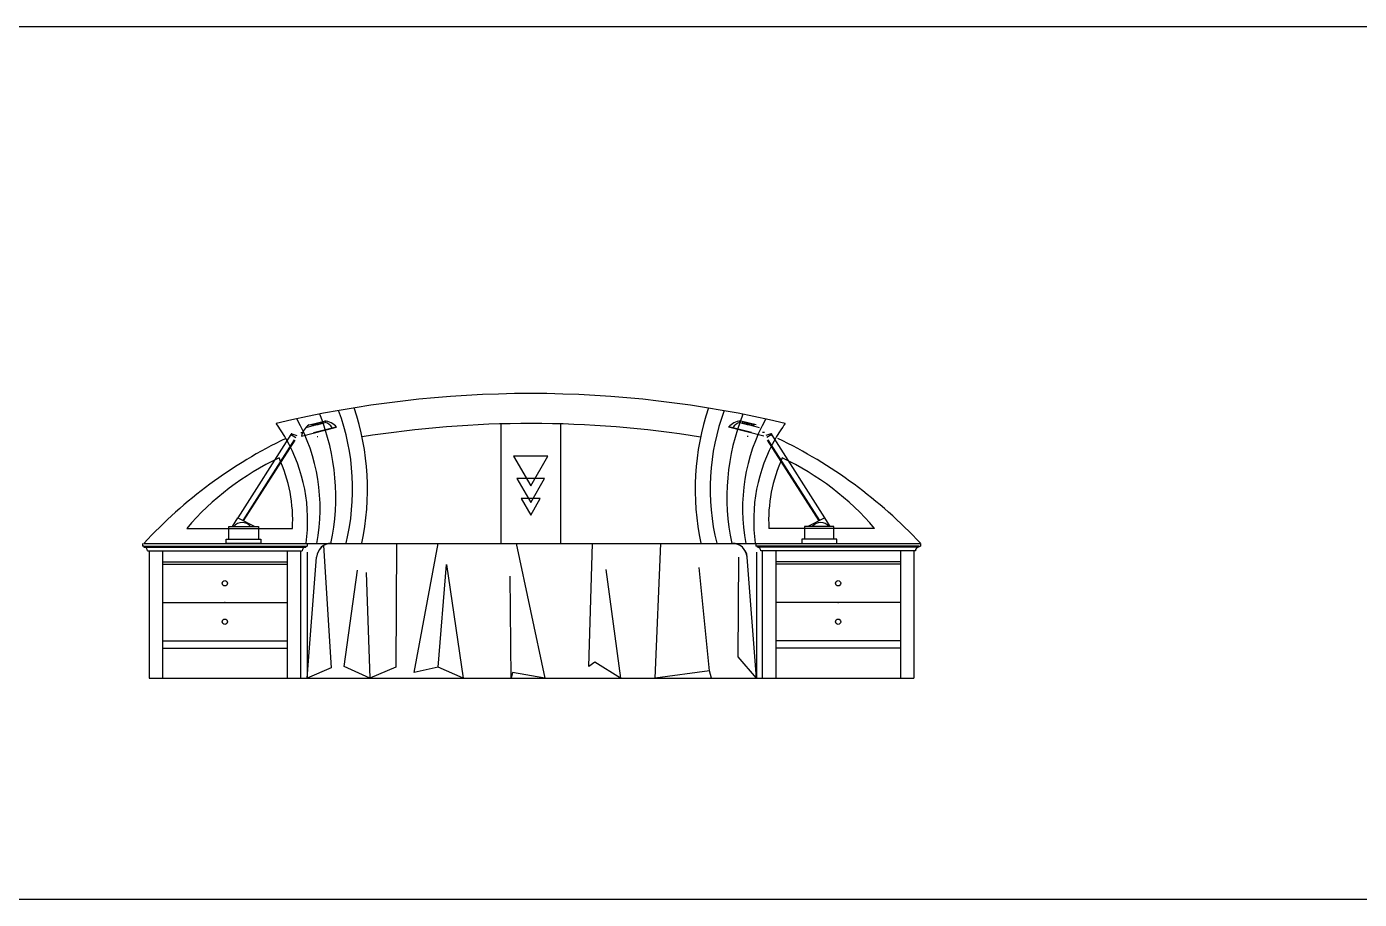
# Model space of a CAD drawing. Header units: millimetres. Extents: x 6388 to 59789, y -18725 to 8137.
# Drawn here: x 46441 to 50890, y -8641 to -5728 of the extents above; entities that cross this region are included whole.
import ezdxf

# ---------------------------------------------------------------- set-up
doc = ezdxf.new("R2010")
doc.units = ezdxf.units.MM
doc.layers.add('www.cad-blocks.net', color=7, linetype='Continuous')

# ---------------------------------------------------------------- blocks, each defined once
blk = doc.blocks.new('A$C42AB21DA')
for p, q in [((556.3, 845.1), (607.6, 858.3)), ((564, 847.1), (565.2, 842.3)), ((565.9, 847.6), (567.2, 842.8)), ((569.8, 848.6), (571, 843.8)), ((571.7, 849.1), (573, 844.3)), ((575.6, 850.1), (576.9, 845.2)), ((576.9, 845.2), (578.8, 845.7)), ((577.6, 850.6), (578.8, 845.7)), ((581.4, 851.6), (582.7, 846.7)), ((582.7, 846.7), (584.6, 847.2)), ((583.4, 852.1), (584.6, 847.2)), ((587.2, 853.1), (588.5, 848.2)), ((588.5, 848.2), (590.4, 848.7)), ((589.2, 853.6), (590.4, 848.7)), ((593.1, 854.6), (594.3, 849.7)), ((594.3, 849.7), (596.2, 850.2)), ((595, 855), (596.2, 850.2)), ((598.9, 856), (600.1, 851.2)), ((600.1, 851.2), (602, 851.7)), ((600.8, 856.5), (602, 851.7)), ((611.2, 855.3), (610.3, 853.3)), ((611.4, 858), (611.2, 855.3)), ((1196.1, 850), (1196.1, 450)), ((1396.1, 850), (1396.1, 450)), ((1993.4, 858), (1993.6, 855.3)), ((1993.6, 855.3), (1994.5, 853.3)), ((2048.5, 845.1), (1997.2, 858.3)), ((2004, 856.5), (2002.7, 851.7)), ((2004.7, 851.2), (2002.7, 851.7)), ((2005.9, 856), (2004.7, 851.2)), ((2009.8, 855), (2008.6, 850.2)), ((2010.5, 849.7), (2008.6, 850.2)), ((2011.7, 854.6), (2010.5, 849.7)), ((2015.6, 853.6), (2014.4, 848.7)), ((2016.3, 848.2), (2014.4, 848.7)), ((2017.5, 853.1), (2016.3, 848.2)), ((2021.4, 852.1), (2020.2, 847.2)), ((2022.1, 846.7), (2020.2, 847.2)), ((2023.4, 851.6), (2022.1, 846.7)), ((2027.2, 850.6), (2026, 845.7)), ((2027.9, 845.2), (2026, 845.7)), ((2029.2, 850.1), (2027.9, 845.2)), ((2033, 849.1), (2031.8, 844.3)), ((2035, 848.6), (2033.7, 843.8)), ((2038.9, 847.6), (2037.6, 842.8)), ((2040.8, 847.1), (2039.6, 842.3)), ((318.9, 535.5), (496, 813)), ((492.8, 807.9), (497.7, 811.7)), ((497.7, 811.7), (512.2, 802.8)), ((498.5, 815.5), (515.5, 809.7)), ((528.3, 820), (534.4, 820)), ((530.7, 807.6), (648.1, 837.7)), ((565.2, 842.3), (567.2, 842.8)), ((571, 843.8), (573, 844.3)), ((571, 820), (646.7, 839.4)), ((582.8, 806.1), (585.6, 806.1)), ((2074.1, 807.6), (1956.7, 837.7)), ((2033.8, 820), (1958.1, 839.4)), ((2022, 806.1), (2019.2, 806.1)), ((2033.7, 843.8), (2031.8, 844.3)), ((2039.6, 842.3), (2037.6, 842.8)), ((2076.5, 820), (2070.3, 820)), ((2098.1, 815.5), (2081.1, 809.7)), ((2099, 811.7), (2084.4, 802.8)), ((2103.9, 807.9), (2099, 811.7)), ((2277.8, 535.5), (2100.7, 813)), ((335.6, 526.1), (507.7, 795.6)), ((337.3, 525), (509.3, 794.6)), ((2259.4, 525), (2087.3, 794.6)), ((2261.1, 526.1), (2089, 795.6)), ((300.4, 506.5), (318.3, 534.6)), ((318.3, 534.6), (375.4, 506.5)), ((2278.4, 534.6), (2221.3, 506.5)), ((2296.3, 506.5), (2278.4, 534.6)), ((147.6, 500), (500.8, 500)), ((2444.5, 500), (2091.3, 500)), ((0, 450), (0, 440)), ((5, 450), (2597.5, 450)), ((550, 450), (550, 440)), ((631, 450), (1969, 450)), ((631.1, 450), (1968.9, 450)), ((2047.5, 450), (2047.5, 440)), ((2597.5, 450), (2597.5, 440)), ((5, 440), (0, 440)), ((5, 440), (545, 440)), ((5, 440), (5, 437)), ((5, 437), (545, 437)), ((17, 425), (533, 425)), ((22, 425), (22, 0)), ((67, 425), (67, 0)), ((483, 425), (483, 0)), ((528, 425), (528, 0)), ((545, 440), (550, 440)), ((545, 440), (545, 437)), ((550, 420), (550, 0)), ((550, 420), (550, 0)), ((550, 420), (550, 0)), ((550, 0), (581.1, 403.8)), ((550.1, 0), (581.2, 403.8)), ((2049.9, 0), (2018.8, 403.8)), ((2050, 0), (2018.9, 403.8)), ((2052.5, 440), (2047.5, 440)), ((2050, 420), (2050, 0)), ((2050, 420), (2050, 0)), ((2050, 420), (2050, 0)), ((2592.5, 440), (2052.5, 440)), ((2052.5, 440), (2052.5, 437)), ((2592.5, 437), (2052.5, 437)), ((2580.5, 425), (2064.5, 425)), ((2069.5, 425), (2069.5, 0)), ((2114.5, 425), (2114.5, 0)), ((2530.5, 425), (2530.5, 0)), ((2575.5, 425), (2575.5, 0)), ((2592.5, 440), (2592.5, 437)), ((2592.5, 440), (2597.5, 440)), ((67, 388), (483, 388)), ((67, 380), (483, 380)), ((2530.5, 388), (2114.5, 388)), ((2530.5, 380), (2114.5, 380)), ((67, 252.5), (483, 252.5)), ((2530.5, 252.5), (2114.5, 252.5)), ((67, 125), (483, 125)), ((67, 100), (483, 100)), ((2530.5, 125), (2114.5, 125)), ((2530.5, 100), (2114.5, 100)), ((22, 0), (2575.5, 0))]:
    blk.add_line(p, q)
for points in [[(1296.1, 641.8), (1353.5, 741.2), (1238.6, 741.2)], [(1296.1, 586.4), (1342.4, 666.7), (1249.7, 666.7)], [(1296.1, 544.3), (1328.3, 600.1), (1263.8, 600.1)], [(279, 464.2), (395.4, 464.2), (395.4, 450), (279, 450)], [(2317.7, 464.2), (2201.3, 464.2), (2201.3, 450), (2317.7, 450)]]:
    blk.add_lwpolyline(points, close=True)
for points in [[(288.2, 464.2), (288.2, 506.5), (386.9, 506.5), (386.9, 464.2)], [(2308.5, 464.2), (2308.5, 506.5), (2209.8, 506.5), (2209.8, 464.2)], [(847.8, 450), (845.4, 36.3), (759.5, 0), (673.7, 38.8), (717.8, 359.9)], [(1071, 0), (987.6, 36.3), (906.7, 19.2), (987.6, 450)], [(1247.7, 450), (1343.3, 0), (1235.4, 19.2), (1230.5, 0), (1228, 340.3)], [(1546.9, 362.4), (1596, 0), (1510.1, 53.5), (1490.5, 38.8), (1502.7, 450)], [(1900.1, 0), (1892.8, 24.1), (1711.2, 0), (1730.9, 450)], [(604.6, 442.5), (629.5, 33.9), (550, 0)], [(2050, 0), (1988.4, 70.7), (1990.9, 404)], [(987.6, 36.3), (1014.6, 379.5), (1071, 0)], [(1892.8, 24.1), (1858.4, 369.7)], [(747.3, 352.6), (759.5, 0)]]:
    blk.add_lwpolyline(points)
for centre, radius in [((497.9, 813.6), 0.749), ((2098.8, 813.6), 0.749), ((275, 316.8), 8.82), ((2322.5, 316.8), 8.82), ((275, 188.2), 8.82), ((2322.5, 188.2), 8.82)]:
    blk.add_circle(centre, radius)
for centre, radius, start, end in [((1296.1, -2712.5), 3662.5, 76.5802, 103.4198), ((-57.9, 630.9), 759.4, 346.2202, 20.2255), ((-102.9, 629.9), 854.3, 347.845, 18.5945), ((2699.6, 629.9), 854.3, 161.4055, 192.155), ((2654.6, 630.9), 759.4, 159.7745, 193.7798), ((4.3, 527.1), 547.2, 29.9201, 36.169), ((-23, 566.5), 616.1, 349.0986, 29.0704), ((-20111.1, 81625.8), 83388.1, 284.342622, 284.388401), ((-103, 603.9), 748.3, 348.1292, 21.786), ((604.8, 802.7), 55.7, 38.9644, 87.0951), ((600.2, 815.8), 38.8, 31.2595, 74.9283), ((1296.1, -2712.5), 3562.5, 80.8379, 99.0901), ((2699.6, 603.9), 748.3, 158.214, 191.8708), ((2000, 802.7), 55.7, 92.9049, 141.0356), ((2004.6, 815.8), 38.8, 105.0717, 148.7405), ((22715.9, 81625.8), 83388.1, 255.611599, 255.657378), ((2619.6, 566.5), 616.1, 150.9296, 190.9014), ((2587.8, 527.1), 547.2, 143.831, 150.0799), ((497.9, 813.6), 1.97, 69.4311, 264.2982), ((585.5, 797.7), 55.7, 121.6164, 169.7471), ((2098.8, 813.6), 1.97, 275.7018, 110.5689), ((1150.8, -605), 1557.5, 115.5695, 137.3633), ((4.3, 527.1), 547.2, 351.9035, 29.9201), ((2587.8, 527.1), 547.2, 150.0799, 188.0965), ((1423.8, -647.7), 1607.1, 43.0836, 64.2705), ((854.4, -106.7), 931.5, 115.3329, 139.3597), ((4.3, 527.1), 497.2, 356.8793, 24.751), ((2587.8, 527.1), 497.2, 155.249, 183.1207), ((1737.7, -106.7), 931.5, 40.6403, 64.6671), ((332.5, 482), 37.2, 41.1698, 138.8302), ((2264.2, 482), 37.2, 41.1698, 138.8302), ((631, 400), 50, 90, 175.5904), ((631.1, 400), 50, 90, 175.5904), ((1968.9, 400), 50, 4.4096, 90), ((1969, 400), 50, 4.4096, 90), ((5, 425), 12, 0, 90), ((545, 425), 12, 90, 180), ((2052.5, 425), 12, 0, 90), ((2592.5, 425), 12, 90, 180)]:
    blk.add_arc(centre, radius, start, end)
for p in [(275, 252.5), (2322.5, 252.5)]:
    blk.add_point(p)
blk = doc.blocks.new('FORMAT')
at = {"color": 155, "true_color": 0x546d8e}
for p, q in [((10116.5, -5727.9), (59789.4, -5727.9)), ((10116.5, -8640.9), (59789.4, -8640.9))]:
    blk.add_line(p, q, dxfattribs=at)

msp = doc.modelspace()

# ---------------------------------------------------------------- block references
msp.add_blockref('A$C42AB21DA', (46827.6, -7902.6))
at = {"layer": 'www.cad-blocks.net'}
msp.add_blockref('FORMAT', (0, 0), dxfattribs=at)

doc.saveas('drawing.dxf')
